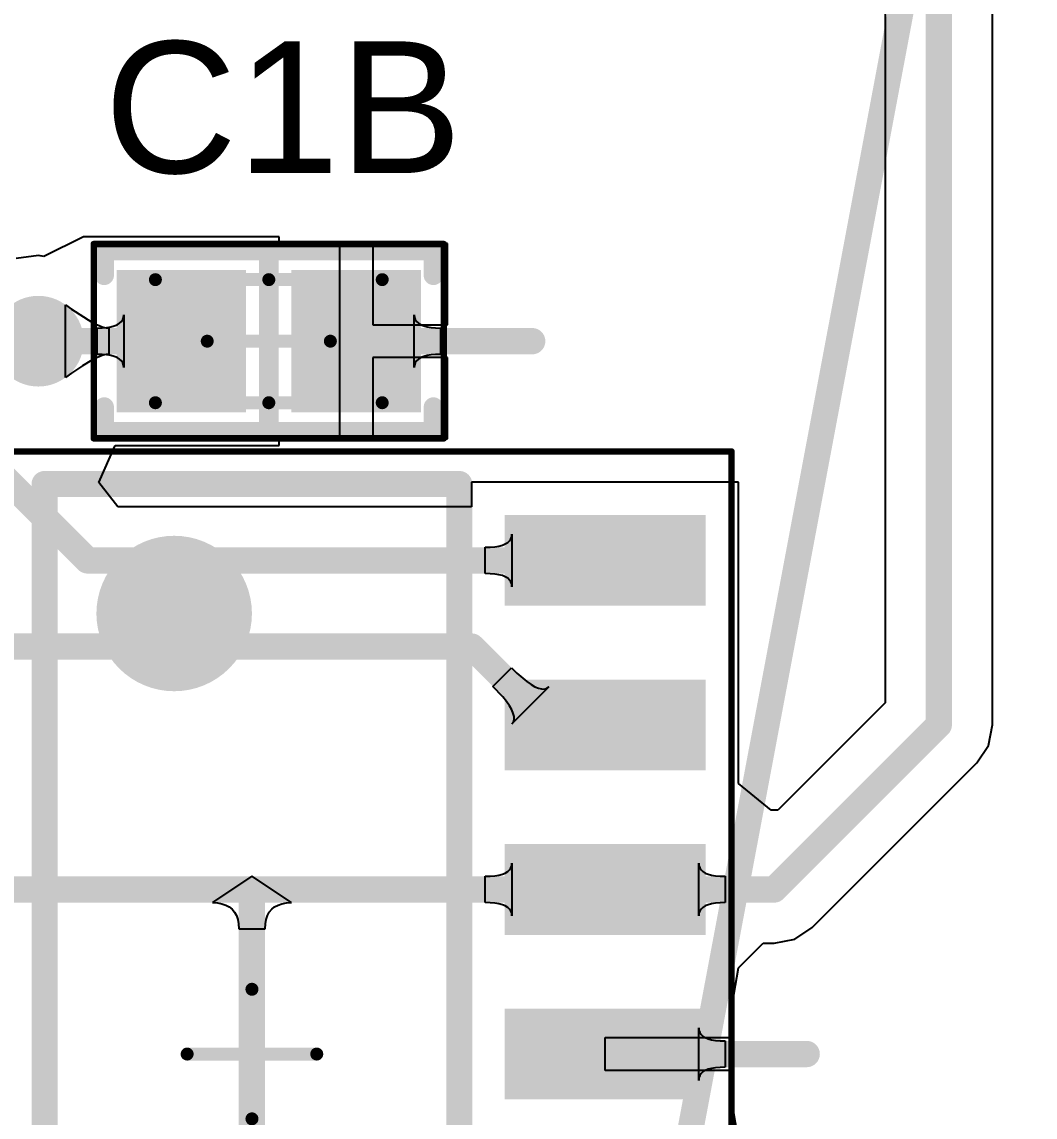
# Model space of a CAD drawing. Header units: inches. Extents: x -0.14 to 3.29, y -0.08 to 7.88.
# Drawn here: x 1.5802 to 1.888, y 6.231 to 6.5638 of the extents above; entities that cross this region are included whole.
import ezdxf

# ---------------------------------------------------------------- set-up
doc = ezdxf.new("R2010")
doc.units = ezdxf.units.IN
doc.header["$MEASUREMENT"] = 0
for name, color, linetype in [('Bottom Layer', 5, 'Continuous'), ('PCBD Notes', 76, 'Continuous'), ('Top 3D Body', 56, 'Continuous'), ('Top Courtyard', 56, 'Continuous'), ('Top Layer', 1, 'Continuous'), ('Top Overlay', 2, 'Continuous'), ('Top Paste', 8, 'Continuous'), ('Top Solder', 216, 'Continuous'), ('Via Holes', 16, 'Continuous')]:
    doc.layers.add(name, color=color, linetype=linetype)
doc.styles.add('Arial', font='', dxfattribs={"height": 0.2})
doc.styles.get('Arial').set_extended_font_data('Arial')

# ---------------------------------------------------------------- blocks, each defined once
blk = doc.blocks.new('34355DA5_B1DA_47C2_A88A_ECF82120A4F7_258')
at = {"layer": 'Top Layer'}
for points in [[(0.07874, 0.13819), (0.07874, 0.16181), (0.13583, 0.16181), (0.13583, 0.13819)], [(0.07874, 0.08819), (0.07874, 0.11181), (0.13583, 0.11181), (0.13583, 0.08819)], [(0.07874, 0.03819), (0.07874, 0.06181), (0.13583, 0.06181), (0.13583, 0.03819)], [(0.07874, -0.01181), (0.07874, 0.01181), (0.13583, 0.01181), (0.13583, -0.01181)]]:
    blk.add_hatch(color=1, dxfattribs=at).paths.add_polyline_path(points)
at = {"layer": 'Top Paste'}
for points in [[(0.07874, 0.13819), (0.07874, 0.16181), (0.13583, 0.16181), (0.13583, 0.13819)], [(0.07874, 0.08819), (0.07874, 0.11181), (0.13583, 0.11181), (0.13583, 0.08819)], [(0.07874, 0.03819), (0.07874, 0.06181), (0.13583, 0.06181), (0.13583, 0.03819)], [(0.07874, -0.01181), (0.07874, 0.01181), (0.13583, 0.01181), (0.13583, -0.01181)]]:
    blk.add_hatch(color=8, dxfattribs=at).paths.add_polyline_path(points)
at = {"layer": 'Top Solder'}
for points in [[(0.07677, 0.13622), (0.07677, 0.16378), (0.1378, 0.16378), (0.1378, 0.13622)], [(0.07677, 0.08622), (0.07677, 0.11378), (0.1378, 0.11378), (0.1378, 0.08622)], [(0.07677, 0.03622), (0.07677, 0.06378), (0.1378, 0.06378), (0.1378, 0.03622)], [(0.07677, -0.01378), (0.07677, 0.01378), (0.1378, 0.01378), (0.1378, -0.01378)]]:
    blk.add_hatch(color=216, dxfattribs=at).paths.add_polyline_path(points)
at = {"layer": 'Top Courtyard'}
for points in [[(-0.14567, 0.18307, 0.00197, 0.00197, 0), (0.14567, 0.18307, 0.00197, 0.00197, 0)], [(0.14567, -0.18307, 0.00197, 0.00197, 0), (0.14567, 0.18307, 0.00197, 0.00197, 0)], [(0, -0.01969, 0.00394, 0.00394, 0), (0, 0.01968, 0.00394, 0.00394, 0)], [(-0.01968, 0, 0.00394, 0.00394, 0), (0.01969, 0, 0.00394, 0.00394, 0)]]:
    blk.add_lwpolyline(points, format="xyseb", dxfattribs=at)
for points in [[(0.14518, 0.18307, 0.000984, 0.000984, 1), (0.14616, 0.18307, 0.000984, 0.000984, 1)], [(0.14518, 0.18307, 0.000984, 0.000984, 1), (0.14616, 0.18307, 0.000984, 0.000984, 1)], [(-0.00098, 0.01968, 0.00197, 0.00197, 1), (0.00099, 0.01968, 0.00197, 0.00197, 1)], [(-0.02067, 0, 0.00197, 0.00197, 1), (-0.0187, 0, 0.00197, 0.00197, 1)], [(0.0187, 0, 0.00197, 0.00197, 1), (0.02067, 0, 0.00197, 0.00197, 1)], [(-0.00098, -0.01969, 0.00197, 0.00197, 1), (0.00099, -0.01969, 0.00197, 0.00197, 1)]]:
    blk.add_lwpolyline(points, format="xyseb", close=True, dxfattribs=at)
at = {"layer": 'Top Overlay'}
for points in [[(-0.06299, 0.17323, 0.00787, 0.00787, 0), (0.06299, 0.17323, 0.00787, 0.00787, 0)], [(-0.06299, -0.17323, 0.00787, 0.00787, 0), (-0.06299, 0.17323, 0.00787, 0.00787, 0)], [(0.06299, -0.17323, 0.00787, 0.00787, 0), (0.06299, 0.17323, 0.00787, 0.00787, 0)]]:
    blk.add_lwpolyline(points, format="xyseb", dxfattribs=at)
for points in [[(-0.06496, 0.17323, 0.00394, 0.00394, 1), (-0.06102, 0.17323, 0.00394, 0.00394, 1)], [(-0.06496, 0.17323, 0.00394, 0.00394, 1), (-0.06102, 0.17323, 0.00394, 0.00394, 1)], [(0.06103, 0.17323, 0.00394, 0.00394, 1), (0.06496, 0.17323, 0.00394, 0.00394, 1)], [(0.06103, 0.17323, 0.00394, 0.00394, 1), (0.06496, 0.17323, 0.00394, 0.00394, 1)], [(-0.01181, 0.13386, 0.02362, 0.02362, 1), (-0.03543, 0.13386, 0.02362, 0.02362, 1)], [(-0.04134, 0.13386, 0.01181, 0.01181, 1), (-0.02953, 0.13386, 0.01181, 0.01181, 1)], [(-0.01772, 0.13386, 0.01181, 0.01181, 1), (-0.00591, 0.13386, 0.01181, 0.01181, 1)]]:
    blk.add_lwpolyline(points, format="xyseb", close=True, dxfattribs=at)
blk = doc.blocks.new('CAP_0603_1608_473')
at = {"layer": 'Top Layer'}
for points in [[(-0.04429, -0.01969), (-0.04429, 0.01969), (-0.00886, 0.01969), (-0.00886, -0.01969)], [(0.00886, -0.01969), (0.00886, 0.01969), (0.04429, 0.01969), (0.04429, -0.01969)]]:
    blk.add_hatch(color=1, dxfattribs=at).paths.add_polyline_path(points)
at = {"layer": 'Top Paste'}
for points in [[(-0.04429, -0.01969), (-0.04429, 0.01969), (-0.00886, 0.01969), (-0.00886, -0.01969)], [(0.00886, -0.01969), (0.00886, 0.01969), (0.04429, 0.01969), (0.04429, -0.01969)]]:
    blk.add_hatch(color=8, dxfattribs=at).paths.add_polyline_path(points)
at = {"layer": 'Top Solder'}
for points in [[(-0.04626, -0.02165), (-0.04626, 0.02165), (-0.00689, 0.02165), (-0.00689, -0.02165)], [(0.00689, -0.02165), (0.00689, 0.02165), (0.04626, 0.02165), (0.04626, -0.02165)]]:
    blk.add_hatch(color=216, dxfattribs=at).paths.add_polyline_path(points)
at = {"layer": 'Top 3D Body'}
for points in [[(-0.03445, 0.0187, 0.00394, 0.00394, 0), (0.03445, 0.0187, 0.00394, 0.00394, 0)], [(-0.03445, -0.0187, 0.00394, 0.00394, 0), (-0.03445, 0.0187, 0.00394, 0.00394, 0)], [(0.03445, -0.0187, 0.00394, 0.00394, 0), (0.03445, 0.0187, 0.00394, 0.00394, 0)], [(-0.03445, -0.0187, 0.00394, 0.00394, 0), (0.03445, -0.0187, 0.00394, 0.00394, 0)]]:
    blk.add_lwpolyline(points, format="xyseb", dxfattribs=at)
for points in [[(-0.03543, 0.0187, 0.00197, 0.00197, 1), (-0.03346, 0.0187, 0.00197, 0.00197, 1)], [(-0.03543, 0.0187, 0.00197, 0.00197, 1), (-0.03346, 0.0187, 0.00197, 0.00197, 1)], [(0.03347, 0.0187, 0.00197, 0.00197, 1), (0.03543, 0.0187, 0.00197, 0.00197, 1)], [(0.03347, 0.0187, 0.00197, 0.00197, 1), (0.03543, 0.0187, 0.00197, 0.00197, 1)], [(-0.03543, -0.0187, 0.00197, 0.00197, 1), (-0.03346, -0.0187, 0.00197, 0.00197, 1)], [(-0.03543, -0.0187, 0.00197, 0.00197, 1), (-0.03346, -0.0187, 0.00197, 0.00197, 1)], [(0.03347, -0.0187, 0.00197, 0.00197, 1), (0.03543, -0.0187, 0.00197, 0.00197, 1)], [(0.03347, -0.0187, 0.00197, 0.00197, 1), (0.03543, -0.0187, 0.00197, 0.00197, 1)]]:
    blk.add_lwpolyline(points, format="xyseb", close=True, dxfattribs=at)
at = {"layer": 'Top Courtyard'}
for points in [[(-0.05315, 0.02953, 0.00197, 0.00197, 0), (0.05315, 0.02953, 0.00197, 0.00197, 0)], [(-0.05315, -0.02953, 0.00197, 0.00197, 0), (-0.05315, 0.02953, 0.00197, 0.00197, 0)], [(0.05315, -0.02953, 0.00197, 0.00197, 0), (0.05315, 0.02953, 0.00197, 0.00197, 0)], [(0, -0.0187, 0.00394, 0.00394, 0), (0, 0.0187, 0.00394, 0.00394, 0)], [(-0.0187, 0, 0.00394, 0.00394, 0), (0.0187, 0, 0.00394, 0.00394, 0)], [(-0.05315, -0.02953, 0.00197, 0.00197, 0), (0.05315, -0.02953, 0.00197, 0.00197, 0)]]:
    blk.add_lwpolyline(points, format="xyseb", dxfattribs=at)
for points in [[(-0.05364, 0.02953, 0.000984, 0.000984, 1), (-0.05266, 0.02953, 0.000984, 0.000984, 1)], [(-0.05364, 0.02953, 0.000984, 0.000984, 1), (-0.05266, 0.02953, 0.000984, 0.000984, 1)], [(0.05266, 0.02953, 0.000984, 0.000984, 1), (0.05364, 0.02953, 0.000984, 0.000984, 1)], [(0.05266, 0.02953, 0.000984, 0.000984, 1), (0.05364, 0.02953, 0.000984, 0.000984, 1)], [(-0.00098, 0.0187, 0.00197, 0.00197, 1), (0.00099, 0.0187, 0.00197, 0.00197, 1)], [(-0.01968, 0, 0.00197, 0.00197, 1), (-0.01772, 0, 0.00197, 0.00197, 1)], [(0.01772, 0, 0.00197, 0.00197, 1), (0.01969, 0, 0.00197, 0.00197, 1)], [(-0.00098, -0.0187, 0.00197, 0.00197, 1), (0.00099, -0.0187, 0.00197, 0.00197, 1)], [(-0.05364, -0.02953, 0.000984, 0.000984, 1), (-0.05266, -0.02953, 0.000984, 0.000984, 1)], [(-0.05364, -0.02953, 0.000984, 0.000984, 1), (-0.05266, -0.02953, 0.000984, 0.000984, 1)], [(0.05266, -0.02953, 0.000984, 0.000984, 1), (0.05364, -0.02953, 0.000984, 0.000984, 1)], [(0.05266, -0.02953, 0.000984, 0.000984, 1), (0.05364, -0.02953, 0.000984, 0.000984, 1)]]:
    blk.add_lwpolyline(points, format="xyseb", close=True, dxfattribs=at)
at = {"layer": 'Top Overlay'}
for points in [[(-0.05, 0.02, 0.00591, 0.00591, 0), (-0.05, 0.02756, 0.00591, 0.00591, 0)], [(-0.05, 0.02756, 0.00591, 0.00591, 0), (0.05, 0.02756, 0.00591, 0.00591, 0)], [(0, -0.02756, 0.00591, 0.00591, 0), (0, 0.02756, 0.00591, 0.00591, 0)], [(0.05, 0.02, 0.00591, 0.00591, 0), (0.05, 0.02756, 0.00591, 0.00591, 0)], [(-0.05, -0.02756, 0.00591, 0.00591, 0), (-0.05, -0.02, 0.00591, 0.00591, 0)], [(0.05, -0.02756, 0.00591, 0.00591, 0), (0.05, -0.02, 0.00591, 0.00591, 0)], [(-0.05, -0.02756, 0.00591, 0.00591, 0), (0.05, -0.02756, 0.00591, 0.00591, 0)]]:
    blk.add_lwpolyline(points, format="xyseb", dxfattribs=at)
for points in [[(-0.05147, 0.02756, 0.00295, 0.00295, 1), (-0.04852, 0.02756, 0.00295, 0.00295, 1)], [(-0.05147, 0.02756, 0.00295, 0.00295, 1), (-0.04852, 0.02756, 0.00295, 0.00295, 1)], [(-0.00147, 0.02756, 0.00295, 0.00295, 1), (0.00148, 0.02756, 0.00295, 0.00295, 1)], [(0.04853, 0.02756, 0.00295, 0.00295, 1), (0.05148, 0.02756, 0.00295, 0.00295, 1)], [(0.04853, 0.02756, 0.00295, 0.00295, 1), (0.05148, 0.02756, 0.00295, 0.00295, 1)], [(-0.05147, 0.02, 0.00295, 0.00295, 1), (-0.04852, 0.02, 0.00295, 0.00295, 1)], [(0.04853, 0.02, 0.00295, 0.00295, 1), (0.05148, 0.02, 0.00295, 0.00295, 1)], [(-0.05147, -0.02, 0.00295, 0.00295, 1), (-0.04852, -0.02, 0.00295, 0.00295, 1)], [(0.04853, -0.02, 0.00295, 0.00295, 1), (0.05148, -0.02, 0.00295, 0.00295, 1)], [(-0.05147, -0.02756, 0.00295, 0.00295, 1), (-0.04852, -0.02756, 0.00295, 0.00295, 1)], [(-0.05147, -0.02756, 0.00295, 0.00295, 1), (-0.04852, -0.02756, 0.00295, 0.00295, 1)], [(-0.00147, -0.02756, 0.00295, 0.00295, 1), (0.00148, -0.02756, 0.00295, 0.00295, 1)], [(0.04853, -0.02756, 0.00295, 0.00295, 1), (0.05148, -0.02756, 0.00295, 0.00295, 1)], [(0.04853, -0.02756, 0.00295, 0.00295, 1), (0.05148, -0.02756, 0.00295, 0.00295, 1)]]:
    blk.add_lwpolyline(points, format="xyseb", close=True, dxfattribs=at)

msp = doc.modelspace()

# ---------------------------------------------------------------- hatches: boundary and pattern name
at = {"layer": 'Bottom Layer'}
h = msp.add_hatch(color=5, dxfattribs=at)
edge = h.paths.add_edge_path()
edge.add_arc((1.5852, 6.46677), 0.01378, 0, 360)
at = {"layer": 'Top Layer'}
h = msp.add_hatch(color=1, dxfattribs=at)
edge = h.paths.add_edge_path()
edge.add_arc((1.5852, 6.46677), 0.01378, 0, 360)
at = {"layer": 'Via Holes'}
h = msp.add_hatch(color=7, dxfattribs=at)
edge = h.paths.add_edge_path()
edge.add_arc((1.5852, 6.46677), 0.00689, 0, 360)

# ---------------------------------------------------------------- linework, layer by layer
at = {"layer": 'PCBD Notes'}
msp.add_lwpolyline([(1.08268, 2.5, 0.00787, 0.00787, 0), (2.06693, 7.73622, 0.00787, 0.00787, 0)], format="xyseb", dxfattribs=at)
at = {"layer": 'Top Layer'}
for p, q in [((1.87502, 6.35016), (1.87502, 7.23072)), ((1.84239, 7.22397), (1.84239, 6.35692)), ((1.59891, 6.49846), (1.58691, 6.49255)), ((1.65834, 6.49846), (1.59891, 6.49846)), ((1.59891, 6.49846), (1.59891, 6.49846)), ((1.65834, 6.49646), (1.65834, 6.49846)), ((1.67677, 6.49646), (1.65834, 6.49646)), ((1.67677, 6.46677), (1.67677, 6.49646)), ((1.70949, 6.49646), (1.68677, 6.49646)), ((1.68677, 6.49646), (1.68677, 6.47177)), ((1.70949, 6.47177), (1.70949, 6.49646)), ((1.5852, 6.49277), (1.57847, 6.49189)), ((1.58691, 6.49255), (1.5852, 6.49277)), ((1.59347, 6.45575), (1.59347, 6.47779)), ((1.59347, 6.47779), (1.59529, 6.47646)), ((1.59529, 6.47646), (1.60144, 6.47252)), ((1.60985, 6.47221), (1.61041, 6.47273)), ((1.61041, 6.47273), (1.61082, 6.47333)), ((1.61082, 6.47333), (1.61106, 6.47401)), ((1.61106, 6.47401), (1.61115, 6.47477)), ((1.61115, 6.47477), (1.61115, 6.45877)), ((1.69937, 6.45877), (1.69937, 6.47477)), ((1.69937, 6.47477), (1.69945, 6.47401)), ((1.69945, 6.47401), (1.69969, 6.47333)), ((1.69969, 6.47333), (1.70009, 6.47273)), ((1.70009, 6.47273), (1.70065, 6.47221)), ((1.60144, 6.47252), (1.6027, 6.47189)), ((1.6027, 6.47189), (1.60386, 6.4714)), ((1.60303, 6.47077), (1.60457, 6.47081)), ((1.60303, 6.46277), (1.60303, 6.47077)), ((1.60386, 6.4714), (1.6049, 6.47105)), ((1.60457, 6.47081), (1.60595, 6.47093)), ((1.6049, 6.47105), (1.60583, 6.47084)), ((1.60583, 6.47084), (1.60665, 6.47077)), ((1.60595, 6.47093), (1.60717, 6.47113)), ((1.60665, 6.47077), (1.60665, 6.46277)), ((1.60717, 6.47113), (1.60822, 6.47141)), ((1.60822, 6.47141), (1.60912, 6.47177)), ((1.60912, 6.47177), (1.60985, 6.47221)), ((1.68677, 6.47177), (1.70949, 6.47177)), ((1.70065, 6.47221), (1.70137, 6.47177)), ((1.70137, 6.47177), (1.70225, 6.47141)), ((1.70225, 6.47141), (1.70329, 6.47113)), ((1.70329, 6.47113), (1.70449, 6.47093)), ((1.70449, 6.47093), (1.70585, 6.47081)), ((1.70585, 6.47081), (1.70737, 6.47077)), ((1.70737, 6.47077), (1.70737, 6.46277)), ((1.67677, 6.43709), (1.67677, 6.46677)), ((1.60457, 6.46273), (1.60303, 6.46277)), ((1.60595, 6.46261), (1.60457, 6.46273)), ((1.60665, 6.46277), (1.60583, 6.4627)), ((1.70585, 6.46273), (1.70449, 6.46261)), ((1.70737, 6.46277), (1.70585, 6.46273)), ((1.60144, 6.46102), (1.59858, 6.45933)), ((1.6027, 6.46165), (1.60144, 6.46102)), ((1.60386, 6.46214), (1.6027, 6.46165)), ((1.6049, 6.46249), (1.60386, 6.46214)), ((1.60583, 6.4627), (1.6049, 6.46249)), ((1.60717, 6.46241), (1.60595, 6.46261)), ((1.60822, 6.46213), (1.60717, 6.46241)), ((1.60912, 6.46177), (1.60822, 6.46213)), ((1.60985, 6.46133), (1.60912, 6.46177)), ((1.61041, 6.46081), (1.60985, 6.46133)), ((1.61082, 6.46021), (1.61041, 6.46081)), ((1.61106, 6.45953), (1.61082, 6.46021)), ((1.61115, 6.45877), (1.61106, 6.45953)), ((1.70949, 6.46177), (1.68677, 6.46177)), ((1.68677, 6.46177), (1.68677, 6.43709)), ((1.69945, 6.45953), (1.69937, 6.45877)), ((1.69969, 6.46021), (1.69945, 6.45953)), ((1.70009, 6.46081), (1.69969, 6.46021)), ((1.70065, 6.46133), (1.70009, 6.46081)), ((1.70137, 6.46177), (1.70065, 6.46133)), ((1.70225, 6.46213), (1.70137, 6.46177)), ((1.70329, 6.46241), (1.70225, 6.46213)), ((1.70449, 6.46261), (1.70329, 6.46241)), ((1.70949, 6.43709), (1.70949, 6.46177)), ((1.59529, 6.45709), (1.59347, 6.45575)), ((1.59858, 6.45933), (1.59529, 6.45709)), ((1.65834, 6.43509), (1.65834, 6.43709)), ((1.65834, 6.43709), (1.67677, 6.43709)), ((1.68677, 6.43709), (1.70949, 6.43709)), ((1.60356, 6.42378), (1.60855, 6.43509)), ((1.60855, 6.43509), (1.65834, 6.43509)), ((1.60933, 6.41647), (1.60356, 6.42378)), ((1.79791, 6.42397), (1.71682, 6.42397)), ((1.71682, 6.42397), (1.71682, 6.41647)), ((1.79791, 6.37635), (1.79791, 6.42397)), ((1.71682, 6.41647), (1.60933, 6.41647)), ((1.72833, 6.40612), (1.72873, 6.40672)), ((1.72873, 6.40672), (1.72898, 6.4074)), ((1.72898, 6.4074), (1.72906, 6.40816)), ((1.72906, 6.40816), (1.72906, 6.39216)), ((1.72094, 6.40416), (1.72248, 6.4042)), ((1.72094, 6.39616), (1.72094, 6.40416)), ((1.72248, 6.4042), (1.72386, 6.40432)), ((1.72386, 6.40432), (1.72508, 6.40452)), ((1.72508, 6.40452), (1.72614, 6.4048)), ((1.72614, 6.4048), (1.72703, 6.40516)), ((1.72703, 6.40516), (1.72776, 6.4056)), ((1.72776, 6.4056), (1.72833, 6.40612)), ((1.72248, 6.39612), (1.72094, 6.39616)), ((1.72386, 6.396), (1.72248, 6.39612)), ((1.72508, 6.3958), (1.72386, 6.396)), ((1.72614, 6.39552), (1.72508, 6.3958)), ((1.72703, 6.39516), (1.72614, 6.39552)), ((1.72776, 6.39472), (1.72703, 6.39516)), ((1.72833, 6.3942), (1.72776, 6.39472)), ((1.72873, 6.3936), (1.72833, 6.3942)), ((1.72898, 6.39292), (1.72873, 6.3936)), ((1.72906, 6.39216), (1.72898, 6.39292)), ((1.79791, 6.37397), (1.79791, 6.37635)), ((1.79791, 6.37635), (1.79791, 6.37635)), ((1.79791, 6.36435), (1.79791, 6.37397)), ((1.79791, 6.37397), (1.79791, 6.37397)), ((1.72328, 6.36185), (1.72894, 6.36751)), ((1.72894, 6.36751), (1.73059, 6.36591)), ((1.73059, 6.36591), (1.73355, 6.3634)), ((1.73355, 6.3634), (1.73485, 6.36248)), ((1.79791, 6.3324), (1.79791, 6.36435)), ((1.72625, 6.35866), (1.72328, 6.36185)), ((1.74025, 6.36173), (1.72906, 6.35054)), ((1.73485, 6.36248), (1.73604, 6.36179)), ((1.73604, 6.36179), (1.73711, 6.36132)), ((1.73711, 6.36132), (1.73807, 6.36109)), ((1.73807, 6.36109), (1.73891, 6.36107)), ((1.73891, 6.36107), (1.73964, 6.36129)), ((1.73964, 6.36129), (1.74025, 6.36173)), ((1.72739, 6.35724), (1.72625, 6.35866)), ((1.72831, 6.35594), (1.72739, 6.35724)), ((1.84239, 6.35692), (1.80977, 6.3243)), ((1.729, 6.35475), (1.72831, 6.35594)), ((1.72946, 6.35367), (1.729, 6.35475)), ((1.7297, 6.35272), (1.72946, 6.35367)), ((1.72906, 6.35054), (1.7295, 6.35115)), ((1.7295, 6.35115), (1.72971, 6.35187)), ((1.72971, 6.35187), (1.7297, 6.35272)), ((1.87377, 6.34392), (1.87502, 6.35016)), ((1.87024, 6.33862), (1.87377, 6.34392)), ((1.82024, 6.28862), (1.87024, 6.33862)), ((1.80777, 6.32424), (1.79791, 6.3324)), ((1.80977, 6.3243), (1.80777, 6.32424)), ((1.72833, 6.30612), (1.72873, 6.30672)), ((1.72873, 6.30672), (1.72898, 6.3074)), ((1.72898, 6.3074), (1.72906, 6.30816)), ((1.72906, 6.30816), (1.72906, 6.29216)), ((1.78579, 6.29216), (1.78579, 6.30816)), ((1.78579, 6.30816), (1.78587, 6.3074)), ((1.78587, 6.3074), (1.78611, 6.30672)), ((1.78611, 6.30672), (1.78651, 6.30612)), ((1.65008, 6.30416), (1.63808, 6.29616)), ((1.66208, 6.29616), (1.65008, 6.30416)), ((1.65008, 6.30416), (1.65008, 6.30416)), ((1.65008, 6.30416), (1.65008, 6.30416)), ((1.65008, 6.30416), (1.65008, 6.30416)), ((1.65008, 6.30416), (1.65008, 6.30416)), ((1.65008, 6.30416), (1.65008, 6.30416)), ((1.65008, 6.30416), (1.65008, 6.30416)), ((1.65008, 6.30416), (1.65008, 6.30416)), ((1.65008, 6.30416), (1.65008, 6.30416)), ((1.65008, 6.30416), (1.65008, 6.30416)), ((1.65008, 6.30416), (1.65008, 6.30416)), ((1.72094, 6.30416), (1.72248, 6.3042)), ((1.72094, 6.29616), (1.72094, 6.30416)), ((1.72248, 6.3042), (1.72386, 6.30432)), ((1.72386, 6.30432), (1.72508, 6.30452)), ((1.72508, 6.30452), (1.72614, 6.3048)), ((1.72614, 6.3048), (1.72703, 6.30516)), ((1.72703, 6.30516), (1.72776, 6.3056)), ((1.72776, 6.3056), (1.72833, 6.30612)), ((1.78651, 6.30612), (1.78707, 6.3056)), ((1.78707, 6.3056), (1.78779, 6.30516)), ((1.78779, 6.30516), (1.78867, 6.3048)), ((1.78867, 6.3048), (1.78971, 6.30452)), ((1.78971, 6.30452), (1.79091, 6.30432)), ((1.79091, 6.30432), (1.79227, 6.3042)), ((1.79227, 6.3042), (1.79379, 6.30416)), ((1.79379, 6.30416), (1.79379, 6.29616)), ((1.63808, 6.29616), (1.6396, 6.29608)), ((1.6396, 6.29608), (1.64096, 6.29584)), ((1.64096, 6.29584), (1.64216, 6.29544)), ((1.64216, 6.29544), (1.6432, 6.29488)), ((1.6432, 6.29488), (1.64408, 6.29416)), ((1.64408, 6.29416), (1.6448, 6.29328)), ((1.6448, 6.29328), (1.64536, 6.29224)), ((1.6548, 6.29224), (1.65536, 6.29328)), ((1.65536, 6.29328), (1.65608, 6.29416)), ((1.65608, 6.29416), (1.65696, 6.29488)), ((1.65696, 6.29488), (1.658, 6.29544)), ((1.658, 6.29544), (1.6592, 6.29584)), ((1.6592, 6.29584), (1.66056, 6.29608)), ((1.66056, 6.29608), (1.66208, 6.29616)), ((1.72248, 6.29612), (1.72094, 6.29616)), ((1.72386, 6.296), (1.72248, 6.29612)), ((1.72508, 6.2958), (1.72386, 6.296)), ((1.72614, 6.29552), (1.72508, 6.2958)), ((1.72703, 6.29516), (1.72614, 6.29552)), ((1.72776, 6.29472), (1.72703, 6.29516)), ((1.72833, 6.2942), (1.72776, 6.29472)), ((1.72873, 6.2936), (1.72833, 6.2942)), ((1.72898, 6.29292), (1.72873, 6.2936)), ((1.78611, 6.2936), (1.78587, 6.29292)), ((1.78651, 6.2942), (1.78611, 6.2936)), ((1.78707, 6.29472), (1.78651, 6.2942)), ((1.78779, 6.29516), (1.78707, 6.29472)), ((1.78867, 6.29552), (1.78779, 6.29516)), ((1.78971, 6.2958), (1.78867, 6.29552)), ((1.79091, 6.296), (1.78971, 6.2958)), ((1.79227, 6.29612), (1.79091, 6.296)), ((1.79379, 6.29616), (1.79227, 6.29612)), ((1.64536, 6.29224), (1.64576, 6.29104)), ((1.64576, 6.29104), (1.646, 6.28968)), ((1.646, 6.28968), (1.64608, 6.28816)), ((1.65408, 6.28816), (1.65416, 6.28968)), ((1.65416, 6.28968), (1.6544, 6.29104)), ((1.6544, 6.29104), (1.6548, 6.29224)), ((1.72906, 6.29216), (1.72898, 6.29292)), ((1.78587, 6.29292), (1.78579, 6.29216)), ((1.64608, 6.28816), (1.65408, 6.28816)), ((1.81494, 6.28509), (1.82024, 6.28862)), ((1.79791, 6.27635), (1.8054, 6.28384)), ((1.8054, 6.28384), (1.8087, 6.28384)), ((1.8087, 6.28384), (1.81494, 6.28509)), ((1.79591, 6.26518), (1.79791, 6.27635)), ((1.79591, 6.25516), (1.79591, 6.26518)), ((1.78579, 6.24216), (1.78579, 6.25816)), ((1.78579, 6.25816), (1.78587, 6.2574)), ((1.78587, 6.2574), (1.78611, 6.25672)), ((1.78611, 6.25672), (1.78651, 6.25612)), ((1.75736, 6.24516), (1.75736, 6.25516)), ((1.75736, 6.25516), (1.79591, 6.25516)), ((1.78651, 6.25612), (1.78707, 6.2556)), ((1.78707, 6.2556), (1.78779, 6.25516)), ((1.78779, 6.25516), (1.78867, 6.2548)), ((1.78867, 6.2548), (1.78971, 6.25452)), ((1.78971, 6.25452), (1.79091, 6.25432)), ((1.79091, 6.25432), (1.79227, 6.2542)), ((1.79227, 6.2542), (1.79379, 6.25416)), ((1.79379, 6.25416), (1.79379, 6.24616)), ((1.79591, 6.24516), (1.75736, 6.24516)), ((1.78611, 6.2436), (1.78587, 6.24292)), ((1.78651, 6.2442), (1.78611, 6.2436)), ((1.78707, 6.24472), (1.78651, 6.2442)), ((1.78779, 6.24516), (1.78707, 6.24472)), ((1.78867, 6.24552), (1.78779, 6.24516)), ((1.78971, 6.2458), (1.78867, 6.24552)), ((1.79091, 6.246), (1.78971, 6.2458)), ((1.79227, 6.24612), (1.79091, 6.246)), ((1.79379, 6.24616), (1.79227, 6.24612)), ((1.79591, 6.23514), (1.79591, 6.24516)), ((1.78587, 6.24292), (1.78579, 6.24216)), ((1.79791, 6.22397), (1.79591, 6.23514))]:
    msp.add_line(p, q, dxfattribs=at)
for points in [[(1.8587, 6.35016, 0.008, 0.008, 0), (1.8587, 7.23072, 0.008, 0.008, 0)], [(1.49173, 6.50855, 0.008, 0.008, 0), (1.60012, 6.40016, 0.008, 0.008, 0)], [(1.5852, 6.46677, 0.008, 0.008, 0), (1.62862, 6.46677, 0.008, 0.008, 0)], [(1.68177, 6.46677, 0.008, 0.008, 0), (1.7352, 6.46677, 0.008, 0.008, 0)], [(1.60012, 6.40016, 0.008, 0.008, 0), (1.75736, 6.40016, 0.008, 0.008, 0)], [(1.39799, 6.37397, 0.008, 0.008, 0), (1.71682, 6.37397, 0.008, 0.008, 0)], [(1.71682, 6.37397, 0.008, 0.008, 0), (1.74063, 6.35016, 0.008, 0.008, 0)], [(1.74063, 6.35016, 0.008, 0.008, 0), (1.75736, 6.35016, 0.008, 0.008, 0)], [(1.8087, 6.30016, 0.008, 0.008, 0), (1.8587, 6.35016, 0.008, 0.008, 0)], [(1.5428, 6.30016, 0.008, 0.008, 0), (1.65008, 6.30016, 0.008, 0.008, 0)], [(1.65008, 6.30016, 0.008, 0.008, 0), (1.75736, 6.30016, 0.008, 0.008, 0)], [(1.65008, 6.20016, 0.008, 0.008, 0), (1.65008, 6.30016, 0.008, 0.008, 0)], [(1.75736, 6.30016, 0.008, 0.008, 0), (1.8087, 6.30016, 0.008, 0.008, 0)], [(1.75736, 6.25016, 0.008, 0.008, 0), (1.81858, 6.25016, 0.008, 0.008, 0)]]:
    msp.add_lwpolyline(points, format="xyseb", dxfattribs=at)
for points in [[(1.5832, 6.46677, 0.004, 0.004, 1), (1.5872, 6.46677, 0.004, 0.004, 1)], [(1.62662, 6.46677, 0.004, 0.004, 1), (1.63062, 6.46677, 0.004, 0.004, 1)], [(1.67977, 6.46677, 0.004, 0.004, 1), (1.68377, 6.46677, 0.004, 0.004, 1)], [(1.7332, 6.46677, 0.004, 0.004, 1), (1.7372, 6.46677, 0.004, 0.004, 1)], [(1.59812, 6.40016, 0.004, 0.004, 1), (1.60212, 6.40016, 0.004, 0.004, 1)], [(1.59812, 6.40016, 0.004, 0.004, 1), (1.60212, 6.40016, 0.004, 0.004, 1)], [(1.75536, 6.40016, 0.004, 0.004, 1), (1.75936, 6.40016, 0.004, 0.004, 1)], [(1.71482, 6.37397, 0.004, 0.004, 1), (1.71882, 6.37397, 0.004, 0.004, 1)], [(1.71482, 6.37397, 0.004, 0.004, 1), (1.71882, 6.37397, 0.004, 0.004, 1)], [(1.73863, 6.35016, 0.004, 0.004, 1), (1.74263, 6.35016, 0.004, 0.004, 1)], [(1.73863, 6.35016, 0.004, 0.004, 1), (1.74263, 6.35016, 0.004, 0.004, 1)], [(1.75536, 6.35016, 0.004, 0.004, 1), (1.75936, 6.35016, 0.004, 0.004, 1)], [(1.8567, 6.35016, 0.004, 0.004, 1), (1.8607, 6.35016, 0.004, 0.004, 1)], [(1.8567, 6.35016, 0.004, 0.004, 1), (1.8607, 6.35016, 0.004, 0.004, 1)], [(1.64808, 6.30016, 0.004, 0.004, 1), (1.65208, 6.30016, 0.004, 0.004, 1)], [(1.64808, 6.30016, 0.004, 0.004, 1), (1.65208, 6.30016, 0.004, 0.004, 1)], [(1.64808, 6.30016, 0.004, 0.004, 1), (1.65208, 6.30016, 0.004, 0.004, 1)], [(1.75536, 6.30016, 0.004, 0.004, 1), (1.75936, 6.30016, 0.004, 0.004, 1)], [(1.75536, 6.30016, 0.004, 0.004, 1), (1.75936, 6.30016, 0.004, 0.004, 1)], [(1.8067, 6.30016, 0.004, 0.004, 1), (1.8107, 6.30016, 0.004, 0.004, 1)], [(1.8067, 6.30016, 0.004, 0.004, 1), (1.8107, 6.30016, 0.004, 0.004, 1)], [(1.75536, 6.25016, 0.004, 0.004, 1), (1.75936, 6.25016, 0.004, 0.004, 1)], [(1.81658, 6.25016, 0.004, 0.004, 1), (1.82058, 6.25016, 0.004, 0.004, 1)]]:
    msp.add_lwpolyline(points, format="xyseb", close=True, dxfattribs=at)

# ---------------------------------------------------------------- block references
for name, p in [('CAP_0603_1608_473', (1.6552, 6.46677)), ('34355DA5_B1DA_47C2_A88A_ECF82120A4F7_258', (1.65008, 6.25016))]:
    msp.add_blockref(name, p)

# ---------------------------------------------------------------- texts
at = {"layer": 'Top Overlay', "style": 'Arial'}
msp.add_text('C1B', height=0.04, dxfattribs=at).set_placement((1.6052, 6.51787))

doc.saveas('drawing.dxf')
